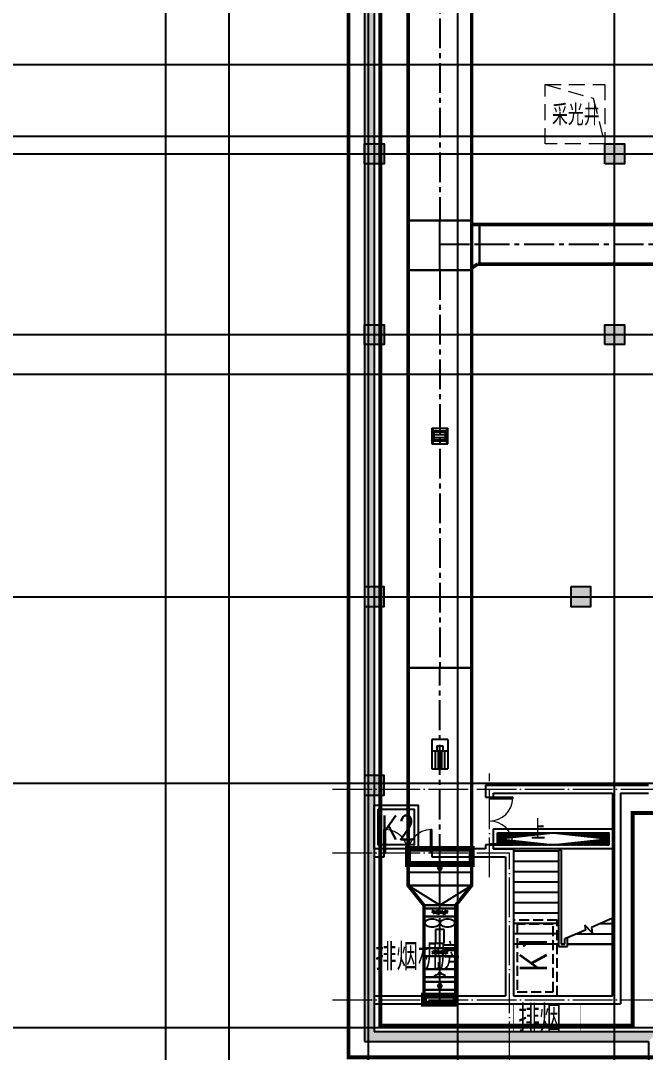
# Model space of a CAD drawing. Extents: x 369444 to 684549, y -549309 to 575337.
# Drawn here: x 386371 to 402098, y 70031 to 96013 of the extents above; entities that cross this region are included whole.
import ezdxf

# ---------------------------------------------------------------- set-up
doc = ezdxf.new("R2010")
doc.units = 0
doc.header["$LTSCALE"] = 1000
doc.header["$MEASUREMENT"] = 0
for name, pattern in [('__DASH', [0.35, 0.25, -0.1]), ('_DASH', [0.6000000000000001, 0.4, -0.2]), ('CENTER2', [1.125, 0.75, -0.125, 0.125, -0.125]), ('DASH', [0.35, 0.25, -0.1]), ('DOTE', [2.4200000000000004, 2, -0.2, 0.02, -0.2])]:
    doc.linetypes.add(name, pattern=pattern)
for name, color, linetype, lineweight in [('0-地库顶板开洞', 211, 'Continuous', 0), ('DOTE2', 122, 'DOTE', 9), ('TEXT', 7, 'Continuous', 13)]:
    doc.layers.add(name, color=color, linetype=linetype, lineweight=lineweight)
for name, color, linetype in [('1-标高箭头', 3, 'Continuous'), ('COLUMN', 9, 'Continuous'), ('DOTE', 1, 'Continuous'), ('DUCT-排烟中心线', 5, 'CENTER2'), ('DUCT-排烟法兰', 4, 'Continuous'), ('DUCT-排烟管', 2, 'Continuous'), ('DUCT-排烟管端线', 4, 'Continuous'), ('DUCT-排烟阀门', 7, 'Continuous'), ('HS-A-轮廓线-地下室', 3, 'DASH'), ('PUB_HATCH', 8, 'Continuous'), ('STAIR', 2, 'Continuous'), ('WALL', 9, 'Continuous'), ('WINDOW', 4, 'Continuous'), ('填充', 8, 'Continuous'), ('排水', 61, 'Continuous'), ('索引', 123, 'Continuous'), ('车库集水坑', 60, 'Continuous'), ('车库风井', 6, 'Continuous'), ('防火分区线', 7, 'Continuous'), ('颜洞口', 1, 'Continuous'), ('风管标注', 3, 'Continuous')]:
    doc.layers.add(name, color=color, linetype=linetype)
doc.styles.add('_HZTXT', font='txt.shx', dxfattribs={"width": 0.8, "bigfont": 'HZTXT.shx'})
doc.styles.add('_TCH_DIM', font='SIMPLEX', dxfattribs={"bigfont": 'GBCBIG'})
doc.styles.add('HNSJY', font='hnsjy-07.shx', dxfattribs={"width": 0.8, "bigfont": 'hnsjy-hz.shx'})

# ---------------------------------------------------------------- blocks, each defined once
blk = doc.blocks.new('$DorLib2D$00000002')
for p, q in [((-0.5, -5.684341886080802e-17), (-0.5000000000000007, 0.4875)), ((-0.4750000000000007, 0.4875), (-0.5000000000000007, 0.4875)), ((-0.475, -2.842170943040401e-17), (-0.4750000000000007, 0.4875)), ((0.475, -2.842170943040401e-17), (0.4750000000000007, 0.4875)), ((0.4750000000000007, 0.4875), (0.5000000000000007, 0.4875)), ((0.5, -5.684341886080802e-17), (0.5000000000000007, 0.4875)), ((-0.5, -5.684341886080802e-17), (-0.475, -2.842170943040401e-17)), ((0.5, -5.684341886080802e-17), (0.475, -2.842170943040401e-17))]:
    blk.add_line(p, q)
at = {"lineweight": 13}
for centre, start, end in [((-0.4875, -4.263256414560601e-17), 0, 88.53071641864632), ((0.4875, -4.263256414560601e-17), 91.4692835813537, 180)]:
    blk.add_arc(centre, 0.4875, start, end, dxfattribs=at)
blk = doc.blocks.new('column500')
h = blk.add_hatch(color=0)
h.dxf.hatch_style = 1
h.paths.add_polyline_path([(-216380.9106832733, -381439.8896648251), (-215880.9106832733, -381439.8896648251), (-215880.9106832733, -380939.8896648251), (-216380.9106832733, -380939.8896648251)])
at = {"color": 0}
blk.add_lwpolyline([(-216380.9106832733, -381439.8896648251), (-215880.9106832733, -381439.8896648251), (-215880.9106832733, -380939.8896648251), (-216380.9106832733, -380939.8896648251)], close=True, dxfattribs=at)
blk = doc.blocks.new('车库采光井开洞')
at = {"layer": '0-地库顶板开洞', "linetype": '_DASH'}
blk.add_lwpolyline([(38496570620.99999, 3907825764), (38496570620.99999, 3907827264.000001), (38496572120.99999, 3907827263.999998), (38496572120.99999, 3907825763.999999)], close=True, dxfattribs=at)
blk.add_lwpolyline([(38496570620.99999, 3907827264.000001), (38496571833.45985, 3907826915.785513), (38496572120.99999, 3907825763.999999)], dxfattribs=at)
at = {"layer": '0-地库顶板开洞', "linetype": '_DASH', "style": 'HNSJY', "width": 0.8}
blk.add_text('采光井', height=524.9999999999999, dxfattribs=at).set_placement((38496570794.87101, 3907826233.4361))
blk = doc.blocks.new('车库采光井aaa')
at = {"layer": '0-地库顶板开洞', "lineweight": -2}
blk.add_blockref('车库采光井开洞', (-5822206.962898254, -2638383.631423473), dxfattribs=at)
blk = doc.blocks.new('N-风管')
at = {"color": 0, "linetype": 'Continuous'}
for p, q in [((38489232680.62727, 3905180226.787966, 2600), (38489233080.62727, 3905180226.787966, 2600)), ((38489233080.66309, 3905172386.323409, 2600.000009838822), (38489233080.66309, 3905171645.323409, 2600.000009838822)), ((38489232760.66309, 3905172101.334809, 2600.000009838822), (38489232760.66309, 3905171645.323409, 2600.000009838822)), ((38489232840.66309, 3905172101.334809, 2600.000009838822), (38489232840.66309, 3905171645.323409, 2600.000009838822)), ((38489232920.66309, 3905172101.334809, 2600.000009838822), (38489232920.66309, 3905171645.323409, 2600.000009838822)), ((38489232952.66309, 3905172222.117809, 2600.000009838822), (38489232952.66309, 3905172101.334809, 2600.000009838822)), ((38489233000.66309, 3905172101.334809, 2600.000009838822), (38489233000.66309, 3905171645.323409, 2600.000009838822))]:
    blk.add_line(p, q, dxfattribs=at)
at = {"color": 0}
for p, q in [((38489232680.62727, 3905180226.787966, 2600), (38489232680.62727, 3905179826.787966, 2600)), ((38489232680.62727, 3905180226.787966, 2600), (38489232720.62727, 3905180137.899077, 2600)), ((38489232720.62727, 3905180063.825003, 2600), (38489233032.62727, 3905180063.825003, 2600)), ((38489233080.62727, 3905180226.787966, 2600), (38489233032.62727, 3905180137.899077, 2600)), ((38489233080.62727, 3905179826.787966, 2600), (38489233080.62727, 3905180226.787966, 2600)), ((38489232720.62727, 3905179915.676855, 2600), (38489232680.62727, 3905179826.787966, 2600)), ((38489232680.62727, 3905179826.787966, 2600), (38489233080.62727, 3905179826.787966, 2600)), ((38489232720.62727, 3905179989.750929, 2600), (38489233032.62727, 3905179989.750929, 2600)), ((38489233080.62727, 3905179826.787966, 2600), (38489233032.62727, 3905179915.676855, 2600)), ((38489232680.66309, 3905172386.323409, 2600.000009838822), (38489232680.66309, 3905171645.323409, 2600.000009838822)), ((38489233080.66309, 3905172386.323409, 2600.000009838822), (38489232680.66309, 3905172386.323409, 2600.000009838822)), ((38489232680.66309, 3905172101.334809, 2600.000009838822), (38489233080.66309, 3905172101.334809, 2600.000009838822)), ((38489232808.66309, 3905172222.117809, 2600.000009838822), (38489232952.66309, 3905172222.117809, 2600.000009838822)), ((38489232808.66309, 3905172222.117809, 2600.000009838822), (38489232808.66309, 3905172101.334809, 2600.000009838822)), ((38489232680.66309, 3905171645.323409, 2600.000009838822), (38489233080.66309, 3905171645.323409, 2600.000009838822)), ((38489232480.66451, 3905167929.917302, 3000.000008), (38489232480.66451, 3905167129.917302, 3000.000008)), ((38489233280.66451, 3905167929.917302, 3000.000008), (38489232480.66451, 3905167929.917302, 3000.000008)), ((38489233280.66451, 3905167129.917302, 3000.000008), (38489233280.66451, 3905167929.917302, 3000.000008)), ((38489232772.92076, 3905167600.281478, 3000.000008), (38489232772.92076, 3905167258.333295, 3000.000008)), ((38489232988.40826, 3905167600.281478, 3000.000008), (38489232772.92076, 3905167600.281478, 3000.000008)), ((38489232880.66451, 3905167600.281478, 3000.000008), (38489232880.66451, 3905167760.712985, 3000.000008)), ((38489232988.40826, 3905167258.333295, 3000.000008), (38489232988.40826, 3905167600.281478, 3000.000008)), ((38489232480.66451, 3905167129.917302, 3000.000008), (38489233280.66451, 3905167129.917302, 3000.000008)), ((38489232772.92076, 3905167258.333295, 3000.000008), (38489232988.40826, 3905167258.333295, 3000.000008))]:
    blk.add_line(p, q, dxfattribs=at)
at = {"color": 0, "lineweight": 40}
for p, q in [((38489232720.62727, 3905180137.899077, 2600), (38489232720.62727, 3905179915.676855, 2600)), ((38489233032.62727, 3905180137.899077, 2600), (38489232720.62727, 3905180137.899077, 2600)), ((38489233032.62727, 3905179915.676855, 2600), (38489233032.62727, 3905180137.899077, 2600)), ((38489233032.62727, 3905179915.676855, 2600), (38489232720.62727, 3905179915.676855, 2600))]:
    blk.add_line(p, q, dxfattribs=at)
at = {"color": 0}
for centre, major_axis, ratio, start_param, end_param in [((38489232690.04611, 3905167485.051015, 3000.000008), (-10.42252045261603, 371.8826873230952), 0.9999999190873679, -0.0280190340979003, 0.1794550406603288), ((38489232690.04611, 3905167485.051015, 3000.000008), (-371.1608868551028, 25.39666177308279), 0.9999998827143712, 4.573233370204029, 4.780707424454717), ((38489233071.28291, 3905167485.051015, 3000.000008), (371.1608868611748, 25.3966616843338), 0.9999998827143722, 1.502477882963981, 1.709951937214668), ((38489233071.28291, 3905167485.051015, 3000.000008), (10.42252061026388, 371.8826873186767), 0.9999999190873683, -0.1794550402364106, 0.02801903452181831), ((38489232552.27907, 3905167760.712985, 3000.000008), (-47.77167348897251, 20.17398846005799), 0.9999999666825894, -0.2842753741028687, 0.3995817050531514), ((38489232552.27907, 3905167760.712985, 3000.000008), (50.1450753156178, 13.21340243674898), 0.9999999680383939, 2.883945744512495, 3.567802815537872), ((38489232617.68225, 3905167707.405416, 3000.000008), (-103.7975260930245, 88.23478729100509), 0.9999998645610582, -0.396078033125169, 0.02067550783617533), ((38489232617.68225, 3905167814.020555, 3000.000008), (98.87617893062817, 93.71662276322041), 0.9999998411407361, 3.06683514126382, 3.483588694826735), ((38489232661.31173, 3905167621.554357, 3000.000008), (-72.91168800775095, 220.8072894550228), 0.9999996891574677, -0.1114584500560343, 0.1512533243163636), ((38489232661.31173, 3905167899.871613, 3000.000008), (75.91046346372359, 219.7943922160129), 0.9999996308901515, 3.003951298700679, 3.266663087839053), ((38489232690.04611, 3905168036.374956, 3000.000008), (10.42252061026388, 371.8826873186767), 0.9999999190873683, 2.962137613353383, 3.169611688111612), ((38489232690.04611, 3905168036.374956, 3000.000008), (371.1608868611748, 25.3966616843338), 0.9999998827143722, 4.644070536553773, 4.851544590804461), ((38489232718.7805, 3905167621.554357, 3000.000008), (-217.8040690972084, 81.4456554156528), 0.9999996746730849, 4.600044291008741, 4.862755900292784), ((38489232718.7805, 3905167899.871613, 3000.000008), (218.6321860873426, 79.19575855305135), 0.9999997333521784, 4.572332248142764, 4.835043872192794), ((38489232762.40997, 3905167707.405416, 3000.000008), (-102.7172085250006, 89.49014104483796), 0.999999829079271, 4.542139607248723, 4.95889297829103), ((38489232762.40997, 3905167814.020555, 3000.000008), (99.6392582140727, 92.90493853095782), 0.9999998552968722, 4.432137843081515, 4.848891226725397), ((38489232827.81316, 3905167760.712985, 3000.000008), (7.46808278543674, 51.31617559340392), 0.999999932008558, -1.426280109107611, -0.7424229820905571), ((38489232827.81316, 3905167760.712985, 3000.000008), (-4.75259610967442, 51.63850248424234), 0.9999999383724358, 3.936754519836528, 4.620611638722939), ((38489232933.51586, 3905167760.712985, 3000.000008), (-7.468082741290182, 51.31617559982859), 0.999999932008558, 0.742422982950842, 1.426280109967896), ((38489232933.51586, 3905167760.712985, 3000.000008), (4.752596153141024, 51.63850248024185), 0.9999999383724358, 1.662573669298395, 2.346430788184806), ((38489232998.91905, 3905167707.405416, 3000.000008), (102.7172084764748, 89.4901411005361), 0.9999998290792712, 1.324292328346308, 1.741045699388615), ((38489232998.91905, 3905167814.020555, 3000.000008), (-99.63925819689698, 92.90493854937857), 0.9999998552968722, 1.434294080639064, 1.851047464282945), ((38489233042.54852, 3905167621.554357, 3000.000008), (217.804069087836, 81.44565544071737), 0.9999996746730838, 1.420429406771723, 1.683141016055766), ((38489233042.54852, 3905167899.871613, 3000.000008), (-218.6321860765938, 79.19575858272441), 0.9999997333521795, 1.448141435122513, 1.710853059172543), ((38489233071.28291, 3905168036.374956, 3000.000008), (-371.1608868551028, 25.39666177308279), 0.9999998827143712, 1.431640716614236, 1.639114770864924), ((38489233071.28291, 3905168036.374956, 3000.000008), (-10.42252045261603, 371.8826873230952), 0.9999999190873679, 3.113573619491893, 3.321047694250122), ((38489233100.0173, 3905167621.554357, 3000.000008), (72.91168804829451, 220.8072894416351), 0.9999996891574658, -0.1512533241327487, 0.1114584502396496), ((38489233100.0173, 3905167899.871613, 3000.000008), (-75.91046341628639, 219.7943922323963), 0.9999996308901519, 3.016522219556359, 3.279234008694732), ((38489233143.64677, 3905167707.405416, 3000.000008), (103.7975260084414, 88.23478739050694), 0.9999998645610577, -0.02067550879479008, 0.3960780321665545), ((38489233143.64677, 3905167814.020555, 3000.000008), (-98.87617890861026, 93.7166227864505), 0.9999998411407361, 2.799596612587791, 3.216350166150708), ((38489233209.04996, 3905167760.712985, 3000.000008), (47.77167347723282, 20.17398848785738), 0.9999999666825894, -0.3995817056350737, 0.2842753735209467), ((38489233209.04996, 3905167760.712985, 3000.000008), (-50.1450753049785, 13.21340247712533), 0.9999999680383939, 2.715382492446905, 3.399239563472282)]:
    blk.add_ellipse(centre, major_axis=major_axis, ratio=ratio, start_param=start_param, end_param=end_param, dxfattribs=at)
for p in [(38489232880.66451, 3905167929.917302, 3000.000008), (38489232880.66451, 3905167129.917302, 3000.000008)]:
    blk.add_point(p, dxfattribs=at)
at = {"layer": 'DUCT-排烟中心线', "color": 0}
for p, q in [((38489232880.62727, 3905193919.8), (38489232880.62727, 3905185455.568555)), ((38489232880.62727, 3905184855.368556), (38489232880.62727, 3905185455.368556)), ((38489232880.62727, 3905184205.368556), (38489232880.62727, 3905184855.368556)), ((38489232880.62727, 3905184855.368556), (38489233880.62727, 3905184855.368556)), ((38489233880.82726, 3905184855.368556), (38489248341.3029, 3905184855.368556)), ((38489232880.62727, 3905184205.168556), (38489232880.57645, 3905174190.81812)), ((38489232880.66451, 3905169245.530477), (38489232880.57645, 3905174190.81812)), ((38489232880.66451, 3905168708.846957), (38489232880.66451, 3905169245.330477)), ((38489232880.66451, 3905168208.646957), (38489232880.66451, 3905168708.646957)), ((38489232880.66451, 3905168130.117303), (38489232880.66451, 3905168208.446957)), ((38489232880.66451, 3905167129.917302), (38489232880.66451, 3905167929.917302)), ((38489232880.66451, 3905167130.117302), (38489232880.66451, 3905167929.717302)), ((38489232880.66451, 3905166601.712069), (38489232880.66451, 3905166929.717302)), ((38489232880.66451, 3905166278.309909), (38489232880.66451, 3905166601.712069)), ((38489232880.66451, 3905166278.309909), (38489232880.66451, 3905166401.712069)), ((38489232880.66451, 3905165730.368574), (38489232880.66451, 3905166078.109909))]:
    blk.add_line(p, q, dxfattribs=at)
at = {"layer": 'DUCT-排烟法兰', "color": 0}
for p, q in [((38489233720.62727, 3905185455.468555), (38489232040.62727, 3905185455.468555)), ((38489233880.72726, 3905184325.368556), (38489233880.72726, 3905185385.368556)), ((38489232040.62727, 3905184205.268556), (38489233720.62727, 3905184205.268556)), ((38489233720.66451, 3905169245.430477), (38489232040.66451, 3905169245.430477)), ((38489233720.66451, 3905168708.746957), (38489232040.66451, 3905168708.746957)), ((38489233310.66451, 3905168208.546957), (38489232450.66451, 3905168208.546957)), ((38489233310.66451, 3905168130.017303), (38489232450.66451, 3905168130.017303)), ((38489233310.66451, 3905168130.017303), (38489232450.66451, 3905168130.017303)), ((38489233310.66451, 3905168130.017302), (38489232450.66451, 3905168130.017302)), ((38489233310.66451, 3905167929.817302), (38489232450.66451, 3905167929.817302)), ((38489233310.66451, 3905167929.817302), (38489232450.66451, 3905167929.817302)), ((38489233310.66451, 3905167929.817302), (38489232450.66451, 3905167929.817302)), ((38489233310.66451, 3905167130.017303), (38489232450.66451, 3905167130.017303)), ((38489233310.66451, 3905167130.017302), (38489232450.66451, 3905167130.017302)), ((38489233310.66451, 3905167129.817302), (38489232450.66451, 3905167129.817302)), ((38489233310.66451, 3905166929.817302), (38489232450.66451, 3905166929.817302)), ((38489233310.66451, 3905166929.817302), (38489232450.66451, 3905166929.817302)), ((38489233310.66451, 3905166601.812068), (38489232450.66451, 3905166601.812068)), ((38489233310.66451, 3905166601.812068), (38489232450.66451, 3905166601.812068)), ((38489233310.66451, 3905166401.612069), (38489232450.66451, 3905166401.612069)), ((38489233310.66451, 3905166401.612068), (38489232450.66451, 3905166401.612068)), ((38489233310.66451, 3905166401.612068), (38489232450.66451, 3905166401.612068)), ((38489233310.66451, 3905166278.409909), (38489232450.66451, 3905166278.409909)), ((38489233310.66451, 3905166278.409909), (38489232450.66451, 3905166278.409909)), ((38489233310.66451, 3905166278.409909), (38489232450.66451, 3905166278.409909)), ((38489233310.66451, 3905166078.209909), (38489232450.66451, 3905166078.209909)), ((38489233310.66451, 3905166078.209909), (38489232450.66451, 3905166078.209909)), ((38489233310.66451, 3905166078.209909), (38489232450.66451, 3905166078.209909))]:
    blk.add_line(p, q, dxfattribs=at)
at = {"layer": 'DUCT-排烟管', "color": 0}
for q in [(38489232080.66451, 3905168708.646957), (38489233680.66451, 3905168708.646957)]:
    blk.add_line((38489232880.66451, 3905168208.646957), q, dxfattribs=at)
at = {"layer": 'DUCT-排烟管', "color": 0, "const_width": 90}
for points in [[(38489232080.62727, 3905193919.8), (38489232080.62727, 3905185455.568555)], [(38489233680.62727, 3905185455.568555), (38489233680.62727, 3905193919.8)], [(38489232080.62727, 3905185455.368556), (38489232080.62727, 3905184205.368556)], [(38489233680.62727, 3905185355.368556), (38489233680.62727, 3905185455.368556)], [(38489233880.62727, 3905185355.368556), (38489233680.62727, 3905185355.368556)], [(38489233680.62727, 3905184255.368556), (38489233680.62727, 3905185355.368556)], [(38489248341.3029, 3905185355.368556), (38489233880.82726, 3905185355.368556)], [(38489232080.62727, 3905184205.172616), (38489232080.57645, 3905174190.82218)], [(38489233680.57645, 3905174190.814061), (38489233680.62727, 3905184205.164496)], [(38489233680.62727, 3905184255.368556), (38489233830.62727, 3905184355.368556)], [(38489233680.62727, 3905184205.368556), (38489233680.62727, 3905184255.368556)], [(38489233830.62727, 3905184355.368556), (38489233880.62727, 3905184355.368556)], [(38489233880.82726, 3905184355.368556), (38489248341.3029, 3905184355.368556)], [(38489232080.57645, 3905174190.803874), (38489232080.66451, 3905169245.516231)], [(38489233680.66451, 3905169245.544724), (38489233680.57645, 3905174190.832367)], [(38489232080.66451, 3905169245.330477), (38489232080.66451, 3905168708.846957)], [(38489232080.66451, 3905169045.330477), (38489232080.66451, 3905169245.330477)], [(38489233680.66451, 3905168708.846957), (38489233680.66451, 3905169245.330477)], [(38489233680.66451, 3905169245.330477), (38489233680.66451, 3905169045.330477)], [(38489232480.66451, 3905168208.646957), (38489232080.66451, 3905168708.646957)], [(38489233280.66451, 3905168208.646957), (38489233680.66451, 3905168708.646957)], [(38489232480.66451, 3905168208.446957), (38489232480.66451, 3905168130.117303)], [(38489232480.66451, 3905167929.917302), (38489232480.66451, 3905168129.917302)], [(38489233280.66451, 3905168130.117303), (38489233280.66451, 3905168208.446957)], [(38489233280.66451, 3905168129.917302), (38489233280.66451, 3905167929.917302)], [(38489232480.66451, 3905167929.917302), (38489232480.66451, 3905167129.917302)], [(38489232480.66451, 3905167929.717302), (38489232480.66451, 3905167130.117302)], [(38489233280.66451, 3905167129.917302), (38489233280.66451, 3905167929.917302)], [(38489233280.66451, 3905167130.117302), (38489233280.66451, 3905167929.717302)], [(38489232480.66451, 3905166929.917302), (38489232480.66451, 3905167129.917302)], [(38489233280.66451, 3905167129.917302), (38489233280.66451, 3905166929.917302)], [(38489232480.66451, 3905166929.717302), (38489232480.66451, 3905166601.712069)], [(38489233280.66451, 3905166601.712069), (38489233280.66451, 3905166929.717302)], [(38489232480.66451, 3905166401.712069), (38489232480.66451, 3905166601.712069)], [(38489232480.66451, 3905166601.712069), (38489232480.66451, 3905166278.309909)], [(38489233280.66451, 3905166601.712069), (38489233280.66451, 3905166401.712069)], [(38489233280.66451, 3905166278.309909), (38489233280.66451, 3905166601.712069)], [(38489232480.66451, 3905166401.712069), (38489232480.66451, 3905166278.309909)], [(38489232480.66451, 3905166078.309909), (38489232480.66451, 3905166278.309909)], [(38489233280.66451, 3905166278.309909), (38489233280.66451, 3905166401.712069)], [(38489233280.66451, 3905166278.309909), (38489233280.66451, 3905166078.309909)], [(38489232480.66451, 3905166078.109909), (38489232480.66451, 3905165730.368574)], [(38489233280.66451, 3905165730.368574), (38489233280.66451, 3905166078.109909)]]:
    blk.add_lwpolyline(points, dxfattribs=at)
at = {"layer": 'DUCT-排烟管端线', "color": 0}
for p, q in [((38489232080.62727, 3905185455.568555), (38489233680.62727, 3905185455.568555)), ((38489233680.62727, 3905185455.368556), (38489232080.62727, 3905185455.368556)), ((38489233880.62727, 3905184355.368556), (38489233880.62727, 3905185355.368556)), ((38489233880.82726, 3905185355.368556), (38489233880.82726, 3905184355.368556)), ((38489232080.62727, 3905184205.368556), (38489233680.62727, 3905184205.368556)), ((38489233680.62727, 3905184205.164496), (38489232080.62727, 3905184205.172616)), ((38489233680.57645, 3905174190.832367), (38489232080.57645, 3905174190.803874)), ((38489232080.57645, 3905174190.82218), (38489233680.57645, 3905174190.814061)), ((38489232080.66451, 3905169245.516231), (38489233680.66451, 3905169245.544724)), ((38489233680.66451, 3905169245.330477), (38489232080.66451, 3905169245.330477)), ((38489232080.66451, 3905169245.330477), (38489233680.66451, 3905169245.330477)), ((38489232080.66451, 3905169045.330477), (38489233680.66451, 3905169045.330477)), ((38489232080.66451, 3905168708.846957), (38489233680.66451, 3905168708.846957)), ((38489233680.66451, 3905168708.646957), (38489232080.66451, 3905168708.646957)), ((38489232480.66451, 3905168208.646957), (38489233280.66451, 3905168208.646957)), ((38489233280.66451, 3905168208.446957), (38489232480.66451, 3905168208.446957)), ((38489232480.66451, 3905168130.117303), (38489233280.66451, 3905168130.117303)), ((38489232480.66451, 3905168129.917302), (38489233280.66451, 3905168129.917302)), ((38489232480.66451, 3905167929.917302), (38489233280.66451, 3905167929.917302)), ((38489233280.66451, 3905167929.917302), (38489232480.66451, 3905167929.917302)), ((38489233280.66451, 3905167929.717302), (38489232480.66451, 3905167929.717302)), ((38489232480.66451, 3905167130.117302), (38489233280.66451, 3905167130.117302)), ((38489232480.66451, 3905167129.917302), (38489233280.66451, 3905167129.917302)), ((38489232480.66451, 3905167129.917302), (38489233280.66451, 3905167129.917302)), ((38489232480.66451, 3905166929.917302), (38489233280.66451, 3905166929.917302)), ((38489233280.66451, 3905166929.717302), (38489232480.66451, 3905166929.717302)), ((38489232480.66451, 3905166601.712069), (38489233280.66451, 3905166601.712069)), ((38489233280.66451, 3905166601.712069), (38489232480.66451, 3905166601.712069)), ((38489232480.66451, 3905166601.712069), (38489233280.66451, 3905166601.712069)), ((38489232480.66451, 3905166401.712069), (38489233280.66451, 3905166401.712069)), ((38489233280.66451, 3905166401.712069), (38489232480.66451, 3905166401.712069)), ((38489232480.66451, 3905166278.309909), (38489233280.66451, 3905166278.309909)), ((38489232480.66451, 3905166278.309909), (38489233280.66451, 3905166278.309909)), ((38489232480.66451, 3905166278.309909), (38489233280.66451, 3905166278.309909)), ((38489232480.66451, 3905166078.309909), (38489233280.66451, 3905166078.309909)), ((38489233280.66451, 3905166078.109909), (38489232480.66451, 3905166078.109909)), ((38489232480.66451, 3905165730.368574), (38489233280.66451, 3905165730.368574))]:
    blk.add_line(p, q, dxfattribs=at)
at = {"layer": 'DUCT-排烟阀门', "color": 0}
for p, q in [((38489232831.55015, 3905169154.699543), (38489232830.76318, 3905169148.470004)), ((38489232833.11169, 3905169160.781327), (38489232831.55015, 3905169154.699543)), ((38489232835.42316, 3905169166.619442), (38489232833.11169, 3905169160.781327)), ((38489232838.44812, 3905169172.121817), (38489232835.42316, 3905169166.619442)), ((38489232842.13885, 3905169177.201677), (38489232838.44812, 3905169172.121817)), ((38489232846.43716, 3905169181.778909), (38489232842.13885, 3905169177.201677)), ((38489232851.27525, 3905169185.781327), (38489232846.43716, 3905169181.778909)), ((38489232856.57683, 3905169189.145812), (38489232851.27525, 3905169185.781327)), ((38489232862.25829, 3905169191.819302), (38489232856.57683, 3905169189.145812)), ((38489232868.23002, 3905169193.759635), (38489232862.25829, 3905169191.819302)), ((38489232874.39785, 3905169194.936213), (38489232868.23002, 3905169193.759635)), ((38489232880.66451, 3905169195.330477), (38489232874.39785, 3905169194.936213)), ((38489232880.66451, 3905169057.830477), (38489232880.66451, 3905169232.830477)), ((38489232886.93118, 3905169194.936212), (38489232880.66451, 3905169195.330477)), ((38489232893.09901, 3905169193.759635), (38489232886.93118, 3905169194.936212)), ((38489232899.07074, 3905169191.819302), (38489232893.09901, 3905169193.759635)), ((38489232904.7522, 3905169189.145811), (38489232899.07074, 3905169191.819302)), ((38489232910.05377, 3905169185.781327), (38489232904.7522, 3905169189.145811)), ((38489232914.89187, 3905169181.778909), (38489232910.05377, 3905169185.781327)), ((38489232919.19018, 3905169177.201676), (38489232914.89187, 3905169181.778909)), ((38489232922.88091, 3905169172.121817), (38489232919.19018, 3905169177.201676)), ((38489232925.90587, 3905169166.619442), (38489232922.88091, 3905169172.121817)), ((38489232928.21734, 3905169160.781327), (38489232925.90587, 3905169166.619442)), ((38489232929.77888, 3905169154.699543), (38489232928.21734, 3905169160.781327)), ((38489232930.56585, 3905169148.470003), (38489232929.77888, 3905169154.699543)), ((38489232830.76318, 3905169148.470004), (38489232830.76318, 3905169142.190951)), ((38489232830.76318, 3905169142.190951), (38489232831.55015, 3905169135.961411)), ((38489232831.55015, 3905169135.961411), (38489232833.11169, 3905169129.879628)), ((38489232833.11169, 3905169129.879628), (38489232835.42316, 3905169124.041513)), ((38489232835.42316, 3905169124.041513), (38489232838.44812, 3905169118.539138)), ((38489232838.44812, 3905169118.539138), (38489232842.13885, 3905169113.459278)), ((38489232842.13885, 3905169113.459278), (38489232846.43716, 3905169108.882046)), ((38489232846.43716, 3905169108.882046), (38489232851.27525, 3905169104.879628)), ((38489232851.27525, 3905169104.879628), (38489232856.57683, 3905169101.515143)), ((38489232856.57683, 3905169101.515143), (38489232862.25829, 3905169098.841653)), ((38489232862.25829, 3905169098.841653), (38489232868.23002, 3905169096.901319)), ((38489232868.23002, 3905169096.901319), (38489232874.39785, 3905169095.724742)), ((38489232874.39785, 3905169095.724742), (38489232880.66451, 3905169095.330477)), ((38489232880.66451, 3905169095.330477), (38489232886.93118, 3905169095.724742)), ((38489232886.93118, 3905169095.724742), (38489232893.09901, 3905169096.901319)), ((38489232893.09901, 3905169096.901319), (38489232899.07074, 3905169098.841653)), ((38489232899.07074, 3905169098.841653), (38489232904.7522, 3905169101.515143)), ((38489232904.7522, 3905169101.515143), (38489232910.05377, 3905169104.879627)), ((38489232910.05377, 3905169104.879627), (38489232914.89187, 3905169108.882046)), ((38489232914.89187, 3905169108.882046), (38489232919.19018, 3905169113.459278)), ((38489232919.19018, 3905169113.459278), (38489232922.88091, 3905169118.539137)), ((38489232922.88091, 3905169118.539137), (38489232925.90587, 3905169124.041512)), ((38489232925.90587, 3905169124.041512), (38489232928.21734, 3905169129.879627)), ((38489232928.21734, 3905169129.879627), (38489232929.77888, 3905169135.961411)), ((38489232929.77888, 3905169135.961411), (38489232930.56585, 3905169142.190951)), ((38489232930.56585, 3905169142.190951), (38489232930.56585, 3905169148.470003)), ((38489233019.83518, 3905167979.917302), (38489232680.66451, 3905168077.827442)), ((38489232859.83518, 3905167979.917302), (38489232680.66451, 3905168031.639421)), ((38489232825.46853, 3905168088.042307), (38489232709.99847, 3905167988.042307)), ((38489233080.66451, 3905168008.54541), (38489232833.42503, 3905168079.917302)), ((38489232954.9659, 3905168079.917302), (38489232839.49584, 3905167979.917302)), ((38489233077.50302, 3905168068.310151), (38489232962.03297, 3905167968.310151)), ((38489233080.66451, 3905168054.733431), (38489232993.42503, 3905168079.917302)), ((38489233019.83518, 3905167079.917302), (38489232680.66451, 3905166982.007163)), ((38489232859.83518, 3905167079.917302), (38489232680.66451, 3905167028.195184)), ((38489232825.46853, 3905166971.792297), (38489232709.99847, 3905167071.792297)), ((38489232954.9659, 3905166979.917302), (38489232839.49584, 3905167079.917302)), ((38489233077.50302, 3905166991.524453), (38489232962.03297, 3905167091.524453)), ((38489233080.66451, 3905167051.289195), (38489232833.42503, 3905166979.917302)), ((38489233080.66451, 3905167005.101173), (38489232993.42503, 3905166979.917302)), ((38489232740.66451, 3905166431.712069), (38489232880.66451, 3905166501.712069)), ((38489232858.60081, 3905166503.756555), (38489232859.35217, 3905166507.775938)), ((38489232858.60081, 3905166499.66755), (38489232858.60081, 3905166503.756555)), ((38489232859.35217, 3905166495.648169), (38489232858.60081, 3905166499.66755)), ((38489232859.35217, 3905166507.775938), (38489232860.82929, 3905166511.588823)), ((38489232860.82929, 3905166491.835286), (38489232859.35217, 3905166495.648169)), ((38489232860.82929, 3905166511.588823), (38489232862.98187, 3905166515.065367)), ((38489232862.98187, 3905166488.358745), (38489232860.82929, 3905166491.835286)), ((38489232862.98187, 3905166515.065367), (38489232865.73662, 3905166518.08718)), ((38489232865.73662, 3905166485.336936), (38489232862.98187, 3905166488.358745)), ((38489232865.65836, 3905166501.712061), (38489232865.94669, 3905166504.639618)), ((38489232865.94669, 3905166498.784505), (38489232865.65836, 3905166501.712061)), ((38489232865.73662, 3905166518.08718), (38489232868.99971, 3905166520.551358)), ((38489232868.99971, 3905166482.872762), (38489232865.73662, 3905166485.336936)), ((38489232865.94669, 3905166504.639618), (38489232866.80063, 3905166507.45467)), ((38489232866.80063, 3905166495.969453), (38489232865.94669, 3905166498.784505)), ((38489232866.80063, 3905166507.45467), (38489232868.18735, 3905166510.049038)), ((38489232868.18735, 3905166493.375087), (38489232866.80063, 3905166495.969453)), ((38489232868.18735, 3905166510.049038), (38489232870.05356, 3905166512.32302)), ((38489232870.05356, 3905166491.101106), (38489232868.18735, 3905166493.375087)), ((38489232868.99971, 3905166520.551358), (38489232872.66004, 3905166522.373988)), ((38489232872.66004, 3905166481.050138), (38489232868.99971, 3905166482.872762)), ((38489232869.94438, 3905166501.201408), (38489232870.04147, 3905166503.239434)), ((38489232870.23476, 3905166499.181839), (38489232869.94438, 3905166501.201408)), ((38489232870.04147, 3905166503.239434), (38489232870.52249, 3905166505.222257)), ((38489232870.05356, 3905166512.32302), (38489232872.32754, 3905166514.18923)), ((38489232872.32754, 3905166489.234899), (38489232870.05356, 3905166491.101106)), ((38489232870.90208, 3905166497.253719), (38489232870.23476, 3905166499.181839)), ((38489232870.52249, 3905166505.222257), (38489232871.37008, 3905166507.078213)), ((38489232871.92225, 3905166495.486735), (38489232870.90208, 3905166497.253719)), ((38489232871.37008, 3905166507.078213), (38489232872.5536, 3905166508.740222)), ((38489232873.25838, 3905166493.944751), (38489232871.92225, 3905166495.486735)), ((38489232872.32754, 3905166514.18923), (38489232874.92191, 3905166515.57595)), ((38489232874.92191, 3905166487.848182), (38489232872.32754, 3905166489.234899)), ((38489232872.5536, 3905166508.740222), (38489232874.03026, 3905166510.148215)), ((38489232872.66004, 3905166522.373988), (38489232876.59295, 3905166523.493)), ((38489232876.59295, 3905166479.931132), (38489232872.66004, 3905166481.050138)), ((38489232874.8622, 3905166492.683498), (38489232873.25838, 3905166493.944751)), ((38489232874.03026, 3905166510.148215), (38489232875.7467, 3905166511.251304)), ((38489232876.67573, 3905166491.748561), (38489232874.8622, 3905166492.683498)), ((38489232874.92191, 3905166515.57595), (38489232877.73695, 3905166516.429888)), ((38489232877.73695, 3905166486.994246), (38489232874.92191, 3905166487.848182)), ((38489232875.7467, 3905166511.251304), (38489232877.64088, 3905166512.00962)), ((38489232876.59295, 3905166523.493), (38489232880.66451, 3905166523.870288)), ((38489232880.66451, 3905166479.553849), (38489232876.59295, 3905166479.931132)), ((38489232878.63342, 3905166491.173731), (38489232876.67573, 3905166491.748561)), ((38489232877.64088, 3905166512.00962), (38489232879.64434, 3905166512.395756)), ((38489232877.73695, 3905166516.429888), (38489232880.66451, 3905166516.718228)), ((38489232880.66451, 3905166486.705909), (38489232877.73695, 3905166486.994246)), ((38489232880.66451, 3905166490.979784), (38489232878.63342, 3905166491.173731)), ((38489232879.64434, 3905166512.395756), (38489232881.68468, 3905166512.395756)), ((38489232880.66451, 3905166523.870288), (38489232884.73608, 3905166523.493005)), ((38489232880.66451, 3905166516.718228), (38489232883.59207, 3905166516.429891)), ((38489233020.66451, 3905166431.712069), (38489232880.66451, 3905166501.712069)), ((38489232882.69561, 3905166491.17373), (38489232880.66451, 3905166490.979784)), ((38489232883.59207, 3905166486.994249), (38489232880.66451, 3905166486.705909)), ((38489232884.73608, 3905166479.931138), (38489232880.66451, 3905166479.553849)), ((38489232881.68468, 3905166512.395756), (38489232883.68815, 3905166512.009619)), ((38489232884.6533, 3905166491.748559), (38489232882.69561, 3905166491.17373)), ((38489232883.59207, 3905166516.429891), (38489232886.40712, 3905166515.575955)), ((38489232886.40712, 3905166487.848187), (38489232883.59207, 3905166486.994249)), ((38489232883.68815, 3905166512.009619), (38489232885.58233, 3905166511.251302)), ((38489232886.46683, 3905166492.683496), (38489232884.6533, 3905166491.748559)), ((38489232884.73608, 3905166523.493005), (38489232888.66898, 3905166522.373999)), ((38489232888.66898, 3905166481.050149), (38489232884.73608, 3905166479.931138)), ((38489232885.58233, 3905166511.251302), (38489232887.29877, 3905166510.148212)), ((38489232886.40712, 3905166515.575955), (38489232889.00149, 3905166514.189239)), ((38489232889.00149, 3905166489.234907), (38489232886.40712, 3905166487.848187)), ((38489232888.07064, 3905166493.944747), (38489232886.46683, 3905166492.683496)), ((38489232887.29877, 3905166510.148212), (38489232888.77543, 3905166508.740218)), ((38489232889.40678, 3905166495.486731), (38489232888.07064, 3905166493.944747)), ((38489232888.66898, 3905166522.373999), (38489232892.32932, 3905166520.551375)), ((38489232892.32932, 3905166482.872779), (38489232888.66898, 3905166481.050149)), ((38489232888.77543, 3905166508.740218), (38489232889.95895, 3905166507.078208)), ((38489232889.00149, 3905166514.189239), (38489232891.27547, 3905166512.323031)), ((38489232891.27547, 3905166491.101117), (38489232889.00149, 3905166489.234907)), ((38489232890.42694, 3905166497.253715), (38489232889.40678, 3905166495.486731)), ((38489232889.95895, 3905166507.078208), (38489232890.80653, 3905166505.222252)), ((38489232891.09427, 3905166499.181834), (38489232890.42694, 3905166497.253715)), ((38489232890.80653, 3905166505.222252), (38489232891.28756, 3905166503.239429)), ((38489232891.38464, 3905166501.201404), (38489232891.09427, 3905166499.181834)), ((38489232891.27547, 3905166512.323031), (38489232893.14168, 3905166510.04905)), ((38489232893.14168, 3905166493.375099), (38489232891.27547, 3905166491.101117)), ((38489232891.28756, 3905166503.239429), (38489232891.38464, 3905166501.201404)), ((38489232892.32932, 3905166520.551375), (38489232895.59241, 3905166518.087201)), ((38489232895.59241, 3905166485.336957), (38489232892.32932, 3905166482.872779)), ((38489232893.14168, 3905166510.04905), (38489232894.5284, 3905166507.454684)), ((38489232894.5284, 3905166495.969467), (38489232893.14168, 3905166493.375099)), ((38489232894.5284, 3905166507.454684), (38489232895.38233, 3905166504.639632)), ((38489232895.38233, 3905166498.784519), (38489232894.5284, 3905166495.969467)), ((38489232895.38233, 3905166504.639632), (38489232895.67067, 3905166501.712076)), ((38489232895.67067, 3905166501.712076), (38489232895.38233, 3905166498.784519)), ((38489232895.59241, 3905166518.087201), (38489232898.34715, 3905166515.065392)), ((38489232898.34715, 3905166488.35877), (38489232895.59241, 3905166485.336957)), ((38489232898.34715, 3905166515.065392), (38489232900.49973, 3905166511.588851)), ((38489232900.49973, 3905166491.835314), (38489232898.34715, 3905166488.35877)), ((38489232900.49973, 3905166511.588851), (38489232901.97685, 3905166507.775969)), ((38489232901.97685, 3905166495.648199), (38489232900.49973, 3905166491.835314)), ((38489232901.97685, 3905166507.775969), (38489232902.72821, 3905166503.756587)), ((38489232902.72821, 3905166499.667582), (38489232901.97685, 3905166495.648199)), ((38489232902.72821, 3905166503.756587), (38489232902.72821, 3905166499.667582)), ((38489232831.55015, 3905166187.678975), (38489232830.76318, 3905166181.449435)), ((38489232830.76318, 3905166181.449435), (38489232830.76318, 3905166175.170383)), ((38489232830.76318, 3905166175.170383), (38489232831.55015, 3905166168.940843)), ((38489232833.11169, 3905166193.760759), (38489232831.55015, 3905166187.678975)), ((38489232831.55015, 3905166168.940843), (38489232833.11169, 3905166162.859059)), ((38489232835.42316, 3905166199.598874), (38489232833.11169, 3905166193.760759)), ((38489232833.11169, 3905166162.859059), (38489232835.42316, 3905166157.020945)), ((38489232838.44812, 3905166205.101249), (38489232835.42316, 3905166199.598874)), ((38489232835.42316, 3905166157.020945), (38489232838.44812, 3905166151.518569)), ((38489232842.13885, 3905166210.181108), (38489232838.44812, 3905166205.101249)), ((38489232838.44812, 3905166151.518569), (38489232842.13885, 3905166146.43871)), ((38489232846.43716, 3905166214.75834), (38489232842.13885, 3905166210.181108)), ((38489232842.13885, 3905166146.43871), (38489232846.43716, 3905166141.861477)), ((38489232851.27525, 3905166218.760759), (38489232846.43716, 3905166214.75834)), ((38489232846.43716, 3905166141.861477), (38489232851.27525, 3905166137.859059)), ((38489232856.57683, 3905166222.125243), (38489232851.27525, 3905166218.760759)), ((38489232851.27525, 3905166137.859059), (38489232856.57683, 3905166134.494575)), ((38489232862.25829, 3905166224.798733), (38489232856.57683, 3905166222.125243)), ((38489232856.57683, 3905166134.494575), (38489232862.25829, 3905166131.821084)), ((38489232868.23002, 3905166226.739067), (38489232862.25829, 3905166224.798733)), ((38489232862.25829, 3905166131.821084), (38489232868.23002, 3905166129.880751)), ((38489232874.39785, 3905166227.915644), (38489232868.23002, 3905166226.739067)), ((38489232868.23002, 3905166129.880751), (38489232874.39785, 3905166128.704174)), ((38489232880.66451, 3905166228.309909), (38489232874.39785, 3905166227.915644)), ((38489232874.39785, 3905166128.704174), (38489232880.66451, 3905166128.309909)), ((38489232880.66451, 3905166090.809909), (38489232880.66451, 3905166265.809909)), ((38489232886.93118, 3905166227.915644), (38489232880.66451, 3905166228.309909)), ((38489232880.66451, 3905166128.309909), (38489232886.93118, 3905166128.704174)), ((38489232893.09901, 3905166226.739067), (38489232886.93118, 3905166227.915644)), ((38489232886.93118, 3905166128.704174), (38489232893.09901, 3905166129.880751)), ((38489232899.07074, 3905166224.798733), (38489232893.09901, 3905166226.739067)), ((38489232893.09901, 3905166129.880751), (38489232899.07074, 3905166131.821084)), ((38489232904.7522, 3905166222.125243), (38489232899.07074, 3905166224.798733)), ((38489232899.07074, 3905166131.821084), (38489232904.7522, 3905166134.494575)), ((38489232910.05377, 3905166218.760758), (38489232904.7522, 3905166222.125243)), ((38489232904.7522, 3905166134.494575), (38489232910.05377, 3905166137.859059)), ((38489232914.89187, 3905166214.75834), (38489232910.05377, 3905166218.760758)), ((38489232910.05377, 3905166137.859059), (38489232914.89187, 3905166141.861477)), ((38489232919.19018, 3905166210.181108), (38489232914.89187, 3905166214.75834)), ((38489232914.89187, 3905166141.861477), (38489232919.19018, 3905166146.438709)), ((38489232922.88091, 3905166205.101248), (38489232919.19018, 3905166210.181108)), ((38489232919.19018, 3905166146.438709), (38489232922.88091, 3905166151.518569)), ((38489232925.90587, 3905166199.598873), (38489232922.88091, 3905166205.101248)), ((38489232922.88091, 3905166151.518569), (38489232925.90587, 3905166157.020944)), ((38489232928.21734, 3905166193.760758), (38489232925.90587, 3905166199.598873)), ((38489232925.90587, 3905166157.020944), (38489232928.21734, 3905166162.859059)), ((38489232929.77888, 3905166187.678975), (38489232928.21734, 3905166193.760758)), ((38489232928.21734, 3905166162.859059), (38489232929.77888, 3905166168.940843)), ((38489232930.56585, 3905166181.449435), (38489232929.77888, 3905166187.678975)), ((38489232929.77888, 3905166168.940843), (38489232930.56585, 3905166175.170382)), ((38489232930.56585, 3905166175.170382), (38489232930.56585, 3905166181.449435))]:
    blk.add_line(p, q, dxfattribs=at)
at = {"layer": '颜洞口', "color": 0, "const_width": 150}
for points in [[(38489233680.65527, 3905169630.368574), (38489232080.66451, 3905169630.368574), (38489232080.66451, 3905169245.51127), (38489233680.65527, 3905169245.51127)], [(38489232480.66451, 3905165730.368574), (38489233280.66451, 3905165730.368574), (38489233280.66451, 3905165930.368574), (38489232480.66451, 3905165930.368574)]]:
    blk.add_lwpolyline(points, close=True, dxfattribs=at)

msp = doc.modelspace()

# ---------------------------------------------------------------- hatches: boundary and pattern name
at = {"layer": 'PUB_HATCH', "linetype": 'ByBlock'}
for points in [[(395274.482949255, 98906.97447726014), (395024.482949255, 98656.97447726014), (395024.482949255, 75056.97450587037), (395274.482949255, 75056.97450587037)], [(395274.482949255, 75056.97450587037), (395024.482949255, 75056.97450587037), (395024.482949255, 71356.9745049167), (395274.482949255, 71356.9745049167)], [(395274.482949255, 71356.9745049167), (395024.482949255, 71356.9745049167), (395024.482949255, 70306.97450539353), (395274.482949255, 70556.97450539353)], [(395274.482949255, 70556.97450539353), (395024.482949255, 70306.97450539353), (402174.483315466, 70306.97450539353), (402424.4831476193, 70556.97450539353)]]:
    msp.add_hatch(color=256, dxfattribs=at).paths.add_polyline_path(points)
at = {"layer": '填充'}
h = msp.add_hatch(dxfattribs=at)
h.set_pattern_fill('ANSI31', color=256, scale=100, angle=585.0000000000001, style=0)
h.set_pattern_definition([(270, (-38490348839.55416, -3905094423.394068), (158.75, 5.684341886080801e-14), [])])
h.paths.add_polyline_path([(398374.4832162838, 75556.97450587037), (401174.4832162838, 75556.97450539353), (401174.4832162838, 75256.97450539353), (398374.4832162838, 75256.97450587037)])

# ---------------------------------------------------------------- linework, layer by layer
at = {"layer": '1-标高箭头', "linetype": 'ByBlock', "lineweight": -2}
msp.add_lwpolyline([(399374.4832162838, 75226.97450539353, 0, 0, 0), (399374.4832162838, 72106.97450539353, 0, 0, 0), (400674.4832162838, 72106.97450539353, 0, 0, 0), (400674.4832162838, 72566.97450539353, 120, 0, 0), (400674.4832162838, 73016.97450539353, 0, 0, 0)], format="xyseb", dxfattribs=at)
at = {"layer": 'DOTE', "color": 8}
for p, q in [((390024.4829339962, 59364.2341589618), (390024.4829339962, 476704.7720441509)), ((391624.4826669674, 59364.2341589618), (391624.4826669674, 476704.7720441509)), ((395124.4829187375, 59364.2341589618), (395124.4829187375, 476704.7720441509)), ((397374.4830942135, 59364.2341589618), (397374.4830942135, 476704.7720441509)), ((401324.4829339962, 59364.2341589618), (401324.4829339962, 261806.9745316196))]:
    msp.add_line(p, q, dxfattribs=at)
at = {"layer": 'DOTE', "color": 8, "lineweight": -2}
for p, q in [((377844.3968591671, 94906.97454783204), (624570.9457712155, 94906.97454783204)), ((377844.3968515377, 93106.97466608766), (624570.9457635861, 93106.97466608766)), ((377844.396836279, 92656.97453161958), (624570.9457483273, 92656.97453161958)), ((377844.396836279, 88106.97450205567), (624570.9457483273, 88106.97450205567)), ((377844.3968515377, 87106.97469660523), (624570.9457635861, 87106.97469660523)), ((377844.3968439084, 81506.97450348618), (624570.9457559567, 81506.97450348618)), ((377844.3968439084, 76806.97450253251), (624570.9457559567, 76806.97450253251)), ((377844.3968439084, 70656.97450253251), (624570.9457559567, 70656.97450253251))]:
    msp.add_line(p, q, dxfattribs=at)
at = {"layer": 'DOTE2', "linetype": 'DOTE', "ltscale": 0.5}
for points in [[(398174.4832162838, 74443.15122458222), (398174.4832162838, 77050.89741608384)], [(394221.3171091061, 76656.97395369294), (403178.4987878781, 76656.97395369294)], [(394221.3159646969, 75056.97450539353), (398674.4832162838, 75056.97450539353)], [(398674.4832162838, 69806.07462212327), (398674.4832162838, 75056.97450539353)], [(394221.3159646969, 71356.97450539353), (403178.4976434689, 71356.97450539353)]]:
    msp.add_lwpolyline(points, dxfattribs=at)
at = {"layer": 'HS-A-轮廓线-地下室', "lineweight": -2, "ltscale": 8}
msp.add_lwpolyline([(389774.4829339962, 177256.9744915653), (389774.4829339962, 98656.97447726014), (395024.482949255, 98656.97447726014), (395024.482949255, 70306.9745049167), (402174.483315466, 70306.9745049167), (402174.483315466, 64906.97364088777), (406424.4832162838, 64906.97364088777), (406424.4832162838, 65306.97364088777), (413924.4832162838, 65306.97364088777), (413924.4832162838, 66306.97364088777), (420224.4832162838, 66306.97364088777), (420224.4832162838, 65306.97364088777), (427724.4832162838, 65306.97364088777), (427724.4832162838, 64906.97364088777), (436324.4832162838, 64906.97364088777), (436324.4832162838, 65306.97364088777), (443824.4832162838, 65306.97364088777), (443824.4832162838, 66306.97364088777), (450124.4832162838, 66306.97364088777), (450124.4832162838, 65306.97364088777), (457624.4832162838, 65306.97364088777), (457624.4832162838, 64906.97364088777), (486824.4867944699, 64906.97364088777)], dxfattribs=at)
at = {"layer": 'STAIR', "linetype": 'ByBlock'}
for p, q in [((398774.4832162838, 75096.97450539353), (398774.4832162838, 72756.97450539353)), ((399914.4832162838, 75096.97450539353), (398774.4832162838, 75096.97450539353)), ((399914.4832162838, 75126.97450539353), (399914.4832162838, 72696.97450539353)), ((399974.4832162838, 75126.97450539353), (399914.4832162838, 75126.97450539353)), ((399974.4832162838, 75126.97450539353), (399974.4832162838, 72756.97450539353)), ((399974.4832162838, 75096.97450539353), (399974.4832162838, 72756.97450539353)), ((399914.4832162838, 74836.97450539353), (398774.4832162838, 74836.97450539353)), ((399914.4832162838, 74576.97450539353), (398774.4832162838, 74576.97450539353)), ((399914.4832162838, 74316.97450539353), (398774.4832162838, 74316.97450539353)), ((399914.4832162838, 74056.97450539353), (398774.4832162838, 74056.97450539353)), ((399914.4832162838, 73796.97450539353), (398774.4832162838, 73796.97450539353)), ((399914.4832162838, 73536.97450539353), (398774.4832162838, 73536.97450539353)), ((399914.4832162838, 73276.97450539353), (398774.4832162838, 73276.97450539353)), ((401274.4832162838, 73406.97450539353), (400738.6030435544, 73174.75976559403)), ((400974.4832162838, 73276.97450539353), (401274.4832162838, 73276.97450539353)), ((401274.4832162838, 72756.97450539353), (401274.4832162838, 73406.97450539353)), ((399914.4832162838, 73016.97450539353), (398774.4832162838, 73016.97450539353)), ((400592.0523538571, 73111.25446364167), (400074.4832162838, 72886.97450539353)), ((400374.4832162838, 73016.97450539353), (401274.4832162838, 73016.97450539353)), ((400758.3911371212, 73041.21789500001), (400573.4856042843, 73236.5539774585)), ((400573.4856042843, 73236.5539774585), (400592.0523538571, 73111.25446364167)), ((400738.6030435544, 73174.75976559403), (400758.3911371212, 73041.21789500001)), ((399914.4832162838, 72756.97450539353), (398774.4832162838, 72756.97450539353)), ((398774.4832162838, 72756.97450539353), (398774.4832162838, 71456.97450539353)), ((399914.4832162838, 72756.97450539353), (398774.4832162838, 72756.97450539353)), ((399974.4832162838, 72756.97450539353), (400074.4832162838, 72756.97450539353)), ((400074.4832162838, 72756.97450539353), (399974.4832162838, 72756.97450539353)), ((400074.4832162838, 72756.97450539353), (400074.4832162838, 72886.97450539353)), ((400074.4832162838, 72756.97450539353), (400074.4832162838, 72886.97450539353)), ((400134.4832162838, 72696.97450539353), (400134.4832162838, 72912.97450539353)), ((400134.4832162838, 72756.97450539353), (401274.4832162838, 72756.97450539353)), ((401274.4832162838, 72756.97450539353), (400134.4832162838, 72756.97450539353)), ((401274.4832162838, 71456.97450539353), (401274.4832162838, 72756.97450539353)), ((399914.4832162838, 72696.97450539353), (400134.4832162838, 72696.97450539353)), ((398774.4832162838, 71456.97450539353), (401274.4832162838, 71456.97450539353))]:
    msp.add_line(p, q, dxfattribs=at)
at = {"layer": 'WALL', "linetype": 'ByBlock'}
for p, q in [((395274.482949255, 98906.97447726014), (395274.482949255, 75056.97450587037)), ((395024.482949255, 98656.97447726014), (395024.482949255, 75056.97450587037)), ((398074.4832162838, 76756.9745268512), (398074.4832162838, 76456.97450539353)), ((398074.4832162838, 76756.9745268512), (401374.483239172, 76756.97381397965)), ((401374.483239172, 76756.97381397965), (402174.4797067624, 76756.97364088777)), ((398074.4832162838, 76456.97450539353), (398274.4832162838, 76456.97450539353)), ((398274.4832162838, 76456.97450539353), (398274.4832162838, 76556.97448393586)), ((398274.4832162838, 76556.97448393586), (401274.4832162838, 76556.97383543733)), ((401274.4832162838, 76556.97383543733), (401274.4832162838, 71456.97450539353)), ((401474.4832162838, 76556.97379252198), (401474.4832162838, 71256.97450539353)), ((401474.4832162838, 76556.97379252198), (402174.479660986, 76556.97364088777)), ((395524.482949255, 75156.97450539353), (395274.482949255, 75156.97450539353)), ((395524.482949255, 74956.97450539353), (395524.482949255, 75156.97450539353)), ((398074.4832162838, 75156.97450539353), (396724.482949255, 75156.97450539353)), ((396724.482949255, 75156.97450539353), (396724.482949255, 74956.97450539353)), ((398274.4832162838, 75256.97450539353), (398074.4832162838, 75256.97450539353)), ((398074.4832162838, 75256.97450539353), (398074.4832162838, 75156.97450539353)), ((398274.4832162838, 75156.97450539353), (398274.4832162838, 75256.97450539353)), ((398274.4832162838, 75156.97450539353), (398774.4832162838, 75156.97450539353)), ((398774.4832162838, 75156.97450539353), (398774.4832162838, 71456.97450539353)), ((395024.482949255, 75056.97450587037), (395024.482949255, 71356.9745049167)), ((395274.482949255, 75056.97450587037), (395274.482949255, 71356.9745049167)), ((395274.482949255, 74956.97450539353), (395524.482949255, 74956.97450539353)), ((396724.482949255, 74956.97450539353), (398174.4832162838, 74956.97450539353)), ((398174.4832162838, 74956.97450539353), (398574.4832162838, 74956.97450539353)), ((398574.4832162838, 74956.97450539353), (398574.4832162838, 71456.97450539353)), ((395274.482949255, 71456.97450539353), (398574.4832162838, 71456.97450539353)), ((398774.4832162838, 71456.97450539353), (401274.4832162838, 71456.97450539353)), ((395024.482949255, 71356.9745049167), (395024.482949255, 70306.97450539353)), ((395274.482949255, 71356.9745049167), (395274.482949255, 70556.97450539353)), ((395274.482949255, 71256.97450539353), (398674.4832162838, 71256.97450539353)), ((398674.4832162838, 71256.97450539353), (401474.4832162838, 71256.97450539353)), ((395274.482949255, 70556.97450539353), (402424.4831476193, 70556.97450539353)), ((395024.482949255, 70306.97450539353), (402174.483315466, 70306.97450539353))]:
    msp.add_line(p, q, dxfattribs=at)
at = {"layer": '排水'}
msp.add_lwpolyline([(398274.4832162838, 75656.97450587037), (401274.4832162838, 75656.97450539353), (401274.4832162838, 75156.97450539353), (398274.4832162838, 75156.97450587037), (398274.4832162838, 75656.97450587037)], dxfattribs=at)
msp.add_lwpolyline([(398374.4832162838, 75556.97450587037), (401174.4832162838, 75556.97450539353), (401174.4832162838, 75256.97450539353), (398374.4832162838, 75256.97450587037)], close=True, dxfattribs=at)
at = {"layer": '索引'}
msp.add_circle((399897.94583988, 75339.10593172791), 0, dxfattribs=at)
at = {"layer": '车库集水坑', "lineweight": -2}
for points in [[(395274.482949255, 76256.97450539353), (396374.482949255, 76256.97450539353), (396374.482949255, 75156.97450539353), (395274.482949255, 75156.97450539353)], [(395374.482949255, 76156.97450539353), (396274.482949255, 76156.97450539353), (396274.482949255, 75256.97450539353), (395374.482949255, 75256.97450539353)]]:
    msp.add_lwpolyline(points, close=True, dxfattribs=at)
at = {"layer": '车库集水坑', "color": 4, "linetype": '__DASH', "lineweight": -2, "extrusion": (0.0002539462290278848, -2.592807727074695e-12, 0.9999999677556559)}
for points, elevation in [([(398774.4703580622, 71456.9745053938), (399874.4703553841, 71456.97448250561), (399874.470393531, 73356.97448250561), (398774.4703580622, 73356.974490135)], 101.2672759079693), ([(398874.47069698, 71556.9745053938), (399774.4703369008, 71556.974490135), (399774.4703674184, 73256.974490135), (398874.4707122388, 73256.9745053938)], 101.267276034227)]:
    msp.add_lwpolyline(points, close=True, dxfattribs=dict(at, elevation=elevation))
at = {"layer": '车库风井', "linetype": 'DASH', "const_width": 10}
msp.add_lwpolyline([(398774.4832162838, 71256.97450539353), (398774.4832162838, 70556.97450539353), (400474.4832162838, 70556.97450539353), (400474.4832162838, 71256.97450539353), (398774.4832162838, 71256.97450539353)], dxfattribs=at)
at = {"layer": '防火分区线', "linetype": '__DASH', "lineweight": -2, "ltscale": 8, "const_width": 100}
for points in [[(402574.4832162838, 69906.9745049167), (394624.482949255, 69906.9745049167), (394624.482949255, 98256.97447726014), (389374.4829339962, 98256.97447726014), (389374.4829339962, 177656.9744915653)], [(403774.4796838742, 76056.97436663392), (401774.4832162838, 76056.97436663392), (401774.4832162838, 70706.9745049167), (395424.482949255, 70706.9745049167), (395424.482949255, 99056.97447726014), (390174.4829339962, 99056.97447726014), (390174.4829339962, 176856.9744915653)]]:
    msp.add_lwpolyline(points, dxfattribs=at)

# ---------------------------------------------------------------- block references
at = {"layer": '0-地库顶板开洞', "lineweight": -2}
msp.add_blockref('车库采光井aaa', (-38490348839.55416, -3905094473.394068), dxfattribs=at)
at = {"layer": 'COLUMN', "color": 8, "xscale": -1, "rotation": 270}
for p in [(776464.3726129513, 308787.8851895023), (782514.3725976925, 308787.8851856876), (776464.3726129513, 304237.8851589847), (782514.3725976925, 304237.88515517)]:
    msp.add_blockref('column500', p, dxfattribs=at)
at = {"layer": 'COLUMN', "color": 8, "rotation": 270}
for p in [(776464.3726129513, -134623.9361772847), (781664.3725976925, -134623.9361772847), (776464.5373315793, -139373.9447813344)]:
    msp.add_blockref('column500', p, dxfattribs=at)
at = {"layer": 'WINDOW', "linetype": 'ByBlock', "lineweight": -2, "xscale": 1200, "yscale": 1200, "zscale": 1200, "rotation": 270}
msp.add_blockref('$DorLib2D$00000002', (398174.4832162838, 75856.97450539353), dxfattribs=at)
at = {"layer": 'WINDOW', "linetype": 'ByBlock', "lineweight": -2, "xscale": 1200, "yscale": 1200, "zscale": 1200}
msp.add_blockref('$DorLib2D$00000002', (396124.482949255, 75056.97450539353), dxfattribs=at)
at = {"layer": '风管标注', "color": 8}
msp.add_blockref('N-风管', (-38488835956.18143, -3905094473.394068), dxfattribs=at)

# ---------------------------------------------------------------- texts
at = {"layer": '1-标高箭头', "color": 7, "linetype": 'ByBlock', "style": '_TCH_DIM'}
msp.add_text('上', height=506.3829787234042, dxfattribs=at).set_placement((399218.1002359372, 75384.47450539353))
at = {"layer": 'TEXT', "color": 2, "style": '_HZTXT', "width": 0.8}
for s, p in [('排烟机房', (395293.6522684079, 72099.24246689561)), ('排烟', (398896.76174259, 70546.19433590653))]:
    msp.add_text(s, height=675, dxfattribs=at).set_placement(p)
at = {"layer": '车库集水坑', "lineweight": -2, "style": '_HZTXT', "width": 0.8}
msp.add_text('K2', height=600, dxfattribs=at).set_placement((395445.102417944, 75394.11222121003))
at = {"layer": '车库集水坑', "color": 4, "lineweight": -2, "extrusion": (-2.592807773723861e-12, -0.0002539462290278848, 0.9999999677556559), "style": '_HZTXT', "width": 0.8}
msp.add_text('K1', height=675, rotation=89.99999999999997, dxfattribs=at).set_placement((399613.4126596432, 72069.4644210895, -18.51374063639175))

doc.saveas('drawing.dxf')
